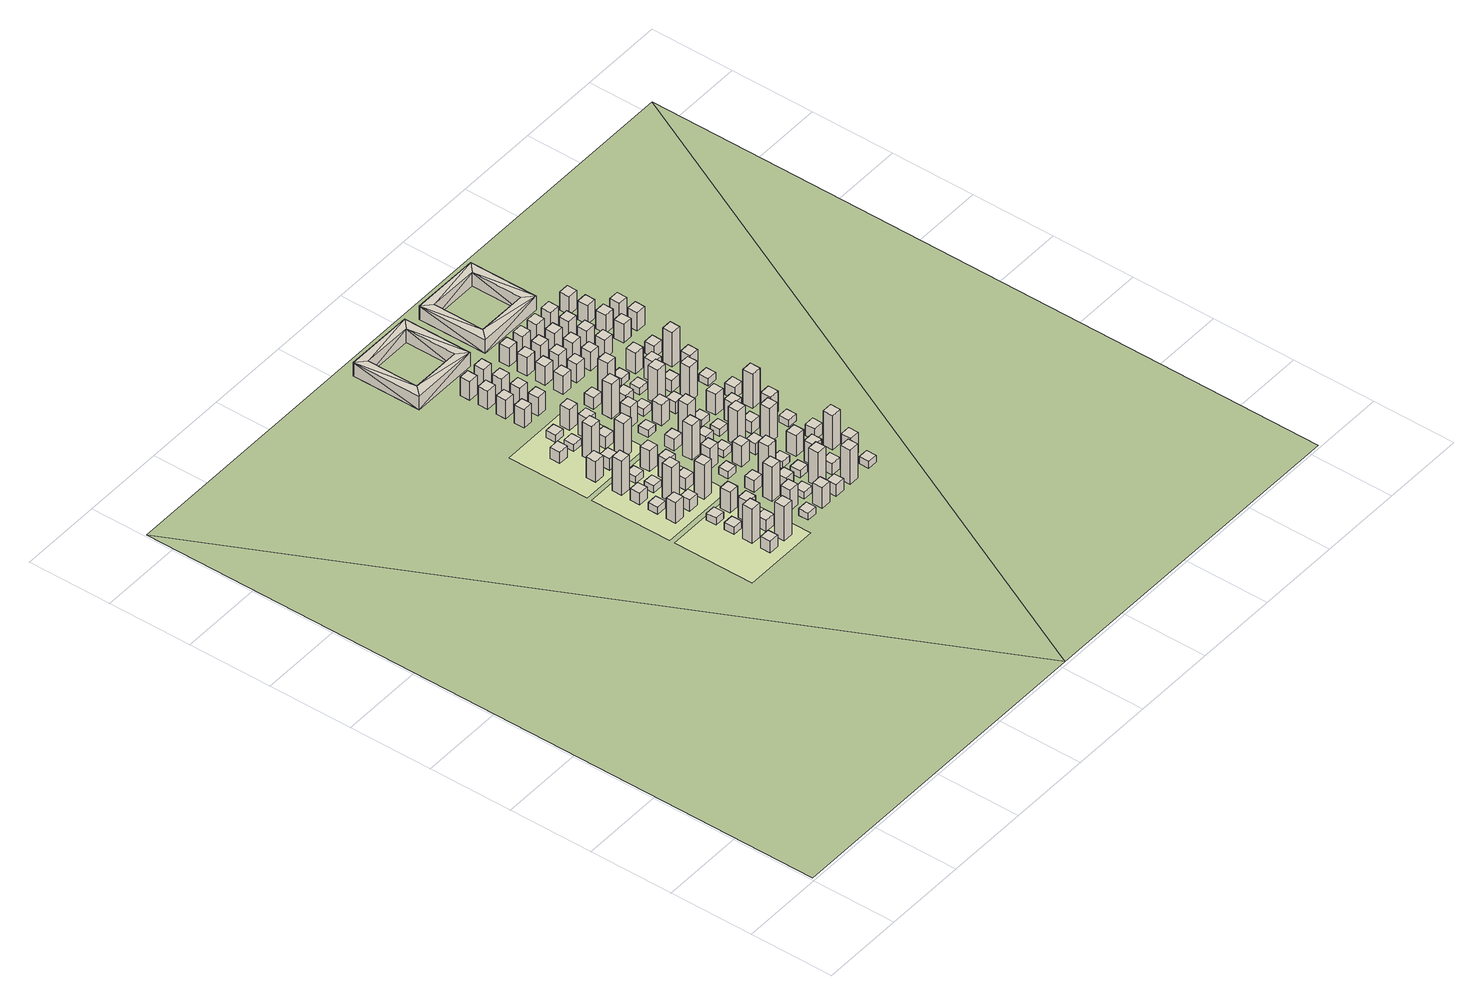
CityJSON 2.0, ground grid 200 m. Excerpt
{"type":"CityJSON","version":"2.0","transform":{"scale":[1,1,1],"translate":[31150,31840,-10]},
"CityObjects":{
"building1":{"type":"Building","geometry":[{"type":"Solid","lod":"1","boundaries":[[[[0,1,2,3]],[[2,1,4,5]],[[6,7,0,3]],[[0,7,4,1]],[[6,5,4,7]],[[6,3,2,5]]]]}]},
"building2":{"type":"Building","geometry":[{"type":"Solid","lod":"1","boundaries":[[[[8,9,10,11]],[[12,13,10,9]],[[14,15,8,11]],[[8,15,12,9]],[[12,15,14,13]],[[14,11,10,13]]]]}]},
"building3":{"type":"Building","geometry":[{"type":"Solid","lod":"1","boundaries":[[[[16,17,18,19]],[[18,17,20,21]],[[22,23,16,19]],[[16,23,20,17]],[[22,21,20,23]],[[22,19,18,21]]]]}]},
"building4":{"type":"Building","geometry":[{"type":"Solid","lod":"1","boundaries":[[[[24,25,26,27]],[[28,29,26,25]],[[30,31,24,27]],[[24,31,28,25]],[[28,31,30,29]],[[30,27,26,29]]]]}]},
"building5":{"type":"Building","geometry":[{"type":"Solid","lod":"1","boundaries":[[[[32,33,34,35]],[[36,37,34,33]],[[38,39,32,35]],[[32,39,36,33]],[[36,39,38,37]],[[38,35,34,37]]]]}]},
"building6":{"type":"Building","geometry":[{"type":"Solid","lod":"1","boundaries":[[[[40,41,42,43]],[[44,45,42,41]],[[46,47,40,43]],[[40,47,44,41]],[[44,47,46,45]],[[46,43,42,45]]]]}]},
"building7":{"type":"Building","geometry":[{"type":"Solid","lod":"1","boundaries":[[[[48,49,50,51]],[[50,49,52,53]],[[54,55,48,51]],[[48,55,52,49]],[[54,53,52,55]],[[54,51,50,53]]]]}]},
"building8":{"type":"Building","geometry":[{"type":"Solid","lod":"1","boundaries":[[[[56,57,58,59]],[[60,61,58,57]],[[62,63,56,59]],[[56,63,60,57]],[[60,63,62,61]],[[62,59,58,61]]]]}]},
"building9":{"type":"Building","geometry":[{"type":"Solid","lod":"1","boundaries":[[[[64,65,66,67]],[[68,69,66,65]],[[70,71,64,67]],[[64,71,68,65]],[[68,71,70,69]],[[70,67,66,69]]]]}]},
"building10":{"type":"Building","geometry":[{"type":"Solid","lod":"1","boundaries":[[[[72,73,74,75]],[[74,73,76,77]],[[78,79,72,75]],[[72,79,76,73]],[[78,77,76,79]],[[78,75,74,77]]]]}]},
"building11":{"type":"Building","geometry":[{"type":"Solid","lod":"1","boundaries":[[[[80,81,82,83]],[[82,81,84,85]],[[86,87,80,83]],[[80,87,84,81]],[[86,85,84,87]],[[86,83,82,85]]]]}]},
"building12":{"type":"Building","geometry":[{"type":"Solid","lod":"1","boundaries":[[[[88,89,90,91]],[[90,89,92,93]],[[94,95,88,91]],[[88,95,92,89]],[[94,93,92,95]],[[94,91,90,93]]]]}]},
"building13":{"type":"Building","geometry":[{"type":"Solid","lod":"1","boundaries":[[[[96,97,98,99]],[[100,101,98,97]],[[102,103,96,99]],[[96,103,100,97]],[[100,103,102,101]],[[102,99,98,101]]]]}]},
"building14":{"type":"Building","geometry":[{"type":"Solid","lod":"1","boundaries":[[[[104,105,106,107]],[[106,105,108,109]],[[110,111,104,107]],[[104,111,108,105]],[[110,109,108,111]],[[110,107,106,109]]]]}]},
"building15":{"type":"Building","geometry":[{"type":"Solid","lod":"1","boundaries":[[[[112,113,114,115]],[[114,113,116,117]],[[118,119,112,115]],[[112,119,116,113]],[[118,117,116,119]],[[118,115,114,117]]]]}]},
"building16":{"type":"Building","geometry":[{"type":"Solid","lod":"1","boundaries":[[[[120,121,122,123]],[[124,125,122,121]],[[126,127,120,123]],[[120,127,124,121]],[[124,127,126,125]],[[126,123,122,125]]]]}]},
"building17":{"type":"Building","geometry":[{"type":"Solid","lod":"1","boundaries":[[[[128,129,130,131]],[[132,133,130,129]],[[134,135,128,131]],[[128,135,132,129]],[[132,135,134,133]],[[134,131,130,133]]]]}]},
"building18":{"type":"Building","geometry":[{"type":"Solid","lod":"1","boundaries":[[[[136,137,138,139]],[[138,137,140,141]],[[142,143,136,139]],[[136,143,140,137]],[[142,141,140,143]],[[142,139,138,141]]]]}]},
"building19":{"type":"Building","geometry":[{"type":"Solid","lod":"1","boundaries":[[[[144,145,146,147]],[[148,149,146,145]],[[150,151,144,147]],[[144,151,148,145]],[[148,151,150,149]],[[150,147,146,149]]]]}]},
"building20":{"type":"Building","geometry":[{"type":"Solid","lod":"1","boundaries":[[[[152,153,154,155]],[[154,153,156,157]],[[158,159,152,155]],[[152,159,156,153]],[[158,157,156,159]],[[158,155,154,157]]]]}]},
"building21":{"type":"Building","geometry":[{"type":"Solid","lod":"1","boundaries":[[[[160,161,162,163]],[[162,161,164,165]],[[166,167,160,163]],[[160,167,164,161]],[[166,165,164,167]],[[166,163,162,165]]]]}]},
"building22":{"type":"Building","geometry":[{"type":"Solid","lod":"1","boundaries":[[[[168,169,170,171]],[[172,173,170,169]],[[174,175,168,171]],[[168,175,172,169]],[[172,175,174,173]],[[174,171,170,173]]]]}]},
"building23":{"type":"Building","geometry":[{"type":"Solid","lod":"1","boundaries":[[[[176,177,178,179]],[[178,177,180,181]],[[182,183,176,179]],[[176,183,180,177]],[[182,181,180,183]],[[182,179,178,181]]]]}]},
"building24":{"type":"Building","geometry":[{"type":"Solid","lod":"1","boundaries":[[[[184,185,186,187]],[[188,189,186,185]],[[190,191,184,187]],[[184,191,188,185]],[[188,191,190,189]],[[190,187,186,189]]]]}]},
"building25":{"type":"Building","geometry":[{"type":"Solid","lod":"1","boundaries":[[[[192,193,194,195]],[[194,193,196,197]],[[198,199,192,195]],[[192,199,196,193]],[[198,197,196,199]],[[198,195,194,197]]]]}]},
"building26":{"type":"Building","geometry":[{"type":"Solid","lod":"1","boundaries":[[[[200,201,202,203]],[[202,201,204,205]],[[206,207,200,203]],[[200,207,204,201]],[[206,205,204,207]],[[206,203,202,205]]]]}]},
"building27":{"type":"Building","geometry":[{"type":"Solid","lod":"1","boundaries":[[[[208,209,210,211]],[[212,213,210,209]],[[214,215,208,211]],[[208,215,212,209]],[[212,215,214,213]],[[214,211,210,213]]]]}]},
"building28":{"type":"Building","geometry":[{"type":"Solid","lod":"1","boundaries":[[[[216,217,218,219]],[[220,221,218,217]],[[222,223,216,219]],[[216,223,220,217]],[[220,223,222,221]],[[222,219,218,221]]]]}]},
"building29":{"type":"Building","geometry":[{"type":"Solid","lod":"1","boundaries":[[[[224,225,226,227]],[[228,229,226,225]],[[230,231,224,227]],[[224,231,228,225]],[[228,231,230,229]],[[230,227,226,229]]]]}]},
"building30":{"type":"Building","geometry":[{"type":"Solid","lod":"1","boundaries":[[[[232,233,234,235]],[[234,233,236,237]],[[238,239,232,235]],[[232,239,236,233]],[[238,237,236,239]],[[238,235,234,237]]]]}]},
"building31":{"type":"Building","geometry":[{"type":"Solid","lod":"1","boundaries":[[[[240,241,242,243]],[[244,245,242,241]],[[246,247,240,243]],[[240,247,244,241]],[[244,247,246,245]],[[246,243,242,245]]]]}]},
"building32":{"type":"Building","geometry":[{"type":"Solid","lod":"1","boundaries":[[[[248,249,250,251]],[[250,249,252,253]],[[254,255,248,251]],[[248,255,252,249]],[[254,253,252,255]],[[254,251,250,253]]]]}]},
"building33":{"type":"Building","geometry":[{"type":"Solid","lod":"1","boundaries":[[[[256,257,258,259]],[[258,257,260,261]],[[262,263,256,259]],[[256,263,260,257]],[[262,261,260,263]],[[262,259,258,261]]]]}]},
"building34":{"type":"Building","geometry":[{"type":"Solid","lod":"1","boundaries":[[[[264,265,266,267]],[[266,265,268,269]],[[270,271,264,267]],[[264,271,268,265]],[[270,269,268,271]],[[270,267,266,269]]]]}]},
"building35":{"type":"Building","geometry":[{"type":"Solid","lod":"1","boundaries":[[[[272,273,274,275]],[[276,277,274,273]],[[278,279,272,275]],[[272,279,276,273]],[[276,279,278,277]],[[278,275,274,277]]]]}]},
"building36":{"type":"Building","geometry":[{"type":"Solid","lod":"1","boundaries":[[[[280,281,282,283]],[[284,285,282,281]],[[286,287,280,283]],[[280,287,284,281]],[[284,287,286,285]],[[286,283,282,285]]]]}]},
"building37":{"type":"Building","geometry":[{"type":"Solid","lod":"1","boundaries":[[[[288,289,290,291]],[[290,289,292,293]],[[294,295,288,291]],[[288,295,292,289]],[[294,293,292,295]],[[294,291,290,293]]]]}]},
"building38":{"type":"Building","geometry":[{"type":"Solid","lod":"1","boundaries":[[[[296,297,298,299]],[[300,301,298,297]],[[302,303,296,299]],[[296,303,300,297]],[[300,303,302,301]],[[302,299,298,301]]]]}]},
"building39":{"type":"Building","geometry":[{"type":"Solid","lod":"1","boundaries":[[[[304,305,306,307]],[[306,305,308,309]],[[310,311,304,307]],[[304,311,308,305]],[[310,309,308,311]],[[310,307,306,309]]]]}]},
"building40":{"type":"Building","geometry":[{"type":"Solid","lod":"1","boundaries":[[[[312,313,314,315]],[[314,313,316,317]],[[318,319,312,315]],[[312,319,316,313]],[[318,317,316,319]],[[318,315,314,317]]]]}]},
"building41":{"type":"Building","geometry":[{"type":"Solid","lod":"1","boundaries":[[[[320,321,322,323]],[[322,321,324,325]],[[326,327,320,323]],[[320,327,324,321]],[[326,325,324,327]],[[326,323,322,325]]]]}]},
"building42":{"type":"Building","geometry":[{"type":"Solid","lod":"1","boundaries":[[[[328,329,330,331]],[[332,333,330,329]],[[334,335,328,331]],[[328,335,332,329]],[[332,335,334,333]],[[334,331,330,333]]]]}]},
"building43":{"type":"Building","geometry":[{"type":"Solid","lod":"1","boundaries":[[[[336,337,338,339]],[[340,341,338,337]],[[342,343,336,339]],[[336,343,340,337]],[[340,343,342,341]],[[342,339,338,341]]]]}]},
"building44":{"type":"Building","geometry":[{"type":"Solid","lod":"1","boundaries":[[[[344,345,346,347]],[[348,349,346,345]],[[350,351,344,347]],[[344,351,348,345]],[[348,351,350,349]],[[350,347,346,349]]]]}]},
"building45":{"type":"Building","geometry":[{"type":"Solid","lod":"1","boundaries":[[[[352,353,354,355]],[[354,353,356,357]],[[358,359,352,355]],[[352,359,356,353]],[[358,357,356,359]],[[358,355,354,357]]]]}]},
"building46":{"type":"Building","geometry":[{"type":"Solid","lod":"1","boundaries":[[[[360,361,362,363]],[[364,365,362,361]],[[366,367,360,363]],[[360,367,364,361]],[[364,367,366,365]],[[366,363,362,365]]]]}]},
"building47":{"type":"Building","geometry":[{"type":"Solid","lod":"1","boundaries":[[[[368,369,370,371]],[[370,369,372,373]],[[374,375,368,371]],[[368,375,372,369]],[[374,373,372,375]],[[374,371,370,373]]]]}]},
"building48":{"type":"Building","geometry":[{"type":"Solid","lod":"1","boundaries":[[[[376,377,378,379]],[[380,381,378,377]],[[382,383,376,379]],[[376,383,380,377]],[[380,383,382,381]],[[382,379,378,381]]]]}]},
"building49":{"type":"Building","geometry":[{"type":"Solid","lod":"1","boundaries":[[[[384,385,386,387]],[[388,389,386,385]],[[390,391,384,387]],[[384,391,388,385]],[[388,391,390,389]],[[390,387,386,389]]]]}]},
"building50":{"type":"Building","geometry":[{"type":"Solid","lod":"1","boundaries":[[[[392,393,394,395]],[[394,393,396,397]],[[398,399,392,395]],[[392,399,396,393]],[[398,397,396,399]],[[398,395,394,397]]]]}]},
"building51":{"type":"Building","geometry":[{"type":"Solid","lod":"1","boundaries":[[[[400,401,402,403]],[[402,401,404,405]],[[406,407,400,403]],[[400,407,404,401]],[[406,405,404,407]],[[406,403,402,405]]]]}]},
"building52":{"type":"Building","geometry":[{"type":"Solid","lod":"1","boundaries":[[[[408,409,410,411]],[[412,413,410,409]],[[414,415,408,411]],[[408,415,412,409]],[[412,415,414,413]],[[414,411,410,413]]]]}]},
"building53":{"type":"Building","geometry":[{"type":"Solid","lod":"1","boundaries":[[[[416,417,418,419]],[[420,421,418,417]],[[422,423,416,419]],[[416,423,420,417]],[[420,423,422,421]],[[422,419,418,421]]]]}]},
"building54":{"type":"Building","geometry":[{"type":"Solid","lod":"1","boundaries":[[[[424,425,426,427]],[[428,429,426,425]],[[430,431,424,427]],[[424,431,428,425]],[[428,431,430,429]],[[430,427,426,429]]]]}]},
"building55":{"type":"Building","geometry":[{"type":"Solid","lod":"1","boundaries":[[[[432,433,434]],[[435,434,433]],[[435,433,436]],[[437,435,436]],[[437,438,435]],[[437,439,438]],[[432,434,439]],[[437,432,439]],[[432,437,440]],[[440,437,441]],[[437,436,442]],[[437,442,441]],[[442,443,441]],[[442,444,443]],[[442,445,444]],[[445,440,444]],[[444,440,446]],[[447,446,440]],[[443,447,441]],[[447,440,441]],[[440,433,432]],[[440,445,433]],[[445,442,433]],[[433,442,436]],[[434,435,444]],[[444,435,443]],[[447,443,435]],[[446,447,439]],[[439,447,438]],[[447,435,438]],[[439,434,444]],[[439,444,446]]]]}]},
"building56":{"type":"Building","geometry":[{"type":"Solid","lod":"1","boundaries":[[[[448,449,450,451]],[[450,449,452,453]],[[454,455,448,451]],[[448,455,452,449]],[[454,453,452,455]],[[454,451,450,453]]]]}]},
"building57":{"type":"Building","geometry":[{"type":"Solid","lod":"1","boundaries":[[[[456,457,458,459]],[[460,461,458,457]],[[462,463,456,459]],[[456,463,460,457]],[[460,463,462,461]],[[462,459,458,461]]]]}]},
"building58":{"type":"Building","geometry":[{"type":"Solid","lod":"1","boundaries":[[[[464,465,466,467]],[[466,465,468,469]],[[470,471,464,467]],[[464,471,468,465]],[[470,469,468,471]],[[470,467,466,469]]]]}]},
"building59":{"type":"Building","geometry":[{"type":"Solid","lod":"1","boundaries":[[[[472,473,474,475]],[[474,473,476,477]],[[478,479,472,475]],[[472,479,476,473]],[[478,477,476,479]],[[478,475,474,477]]]]}]},
"building60":{"type":"Building","geometry":[{"type":"Solid","lod":"1","boundaries":[[[[480,481,482,483]],[[484,485,482,481]],[[486,487,480,483]],[[480,487,484,481]],[[484,487,486,485]],[[486,483,482,485]]]]}]},
"building61":{"type":"Building","geometry":[{"type":"Solid","lod":"1","boundaries":[[[[488,489,490,491]],[[490,489,492,493]],[[494,495,488,491]],[[488,495,492,489]],[[494,493,492,495]],[[494,491,490,493]]]]}]},
"building62":{"type":"Building","geometry":[{"type":"Solid","lod":"1","boundaries":[[[[496,497,498,499]],[[500,501,498,497]],[[502,503,496,499]],[[496,503,500,497]],[[500,503,502,501]],[[502,499,498,501]]]]}]},
"building63":{"type":"Building","geometry":[{"type":"Solid","lod":"1","boundaries":[[[[504,505,506,507]],[[508,509,506,505]],[[510,511,504,507]],[[504,511,508,505]],[[508,511,510,509]],[[510,507,506,509]]]]}]},
"building64":{"type":"Building","geometry":[{"type":"Solid","lod":"1","boundaries":[[[[512,513,514,515]],[[514,513,516,517]],[[518,519,512,515]],[[512,519,516,513]],[[518,517,516,519]],[[518,515,514,517]]]]}]},
"building65":{"type":"Building","geometry":[{"type":"Solid","lod":"1","boundaries":[[[[520,521,522,523]],[[522,521,524,525]],[[526,527,520,523]],[[520,527,524,521]],[[526,525,524,527]],[[526,523,522,525]]]]}]},
"building66":{"type":"Building","geometry":[{"type":"Solid","lod":"1","boundaries":[[[[528,529,530,531]],[[530,529,532,533]],[[534,535,528,531]],[[528,535,532,529]],[[534,533,532,535]],[[534,531,530,533]]]]}]},
"building67":{"type":"Building","geometry":[{"type":"Solid","lod":"1","boundaries":[[[[536,537,538,539]],[[538,537,540,541]],[[542,543,536,539]],[[536,543,540,537]],[[542,541,540,543]],[[542,539,538,541]]]]}]},
"building68":{"type":"Building","geometry":[{"type":"Solid","lod":"1","boundaries":[[[[544,545,546,547]],[[548,549,546,545]],[[550,551,544,547]],[[544,551,548,545]],[[548,551,550,549]],[[550,547,546,549]]]]}]},
"building69":{"type":"Building","geometry":[{"type":"Solid","lod":"1","boundaries":[[[[552,553,554,555]],[[554,553,556,557]],[[558,559,552,555]],[[552,559,556,553]],[[558,557,556,559]],[[558,555,554,557]]]]}]},
"building70":{"type":"Building","geometry":[{"type":"Solid","lod":"1","boundaries":[[[[560,561,562,563]],[[562,561,564,565]],[[566,567,560,563]],[[560,567,564,561]],[[566,565,564,567]],[[566,563,562,565]]]]}]},
"building71":{"type":"Building","geometry":[{"type":"Solid","lod":"1","boundaries":[[[[568,569,570,571]],[[572,573,570,569]],[[574,575,568,571]],[[568,575,572,569]],[[572,575,574,573]],[[574,571,570,573]]]]}]},
"building72":{"type":"Building","geometry":[{"type":"Solid","lod":"1","boundaries":[[[[576,577,578,579]],[[580,581,578,577]],[[582,583,576,579]],[[576,583,580,577]],[[580,583,582,581]],[[582,579,578,581]]]]}]},
"building73":{"type":"Building","geometry":[{"type":"Solid","lod":"1","boundaries":[[[[584,585,586,587]],[[588,589,586,585]],[[590,591,584,587]],[[584,591,588,585]],[[588,591,590,589]],[[590,587,586,589]]]]}]},
"building74":{"type":"Building","geometry":[{"type":"Solid","lod":"1","boundaries":[[[[592,593,594,595]],[[596,597,594,593]],[[598,599,592,595]],[[592,599,596,593]],[[596,599,598,597]],[[598,595,594,597]]]]}]},
"building75":{"type":"Building","geometry":[{"type":"Solid","lod":"1","boundaries":[[[[600,601,602,603]],[[602,601,604,605]],[[606,607,600,603]],[[600,607,604,601]],[[606,605,604,607]],[[606,603,602,605]]]]}]},
"building76":{"type":"Building","geometry":[{"type":"Solid","lod":"1","boundaries":[[[[608,609,610,611]],[[612,613,610,609]],[[614,615,608,611]],[[608,615,612,609]],[[612,615,614,613]],[[614,611,610,613]]]]}]},
"building77":{"type":"Building","geometry":[{"type":"Solid","lod":"1","boundaries":[[[[616,617,618,619]],[[620,621,618,617]],[[622,623,616,619]],[[616,623,620,617]],[[620,623,622,621]],[[622,619,618,621]]]]}]},
"building78":{"type":"Building","geometry":[{"type":"Solid","lod":"1","boundaries":[[[[624,625,626,627]],[[626,625,628,629]],[[630,631,624,627]],[[624,631,628,625]],[[630,629,628,631]],[[630,627,626,629]]]]}]},
"building79":{"type":"Building","geometry":[{"type":"Solid","lod":"1","boundaries":[[[[632,633,634,635]],[[636,637,634,633]],[[638,639,632,635]],[[632,639,636,633]],[[636,639,638,637]],[[638,635,634,637]]]]}]},
"building80":{"type":"Building","geometry":[{"type":"Solid","lod":"1","boundaries":[[[[640,641,642,643]],[[642,641,644,645]],[[646,647,640,643]],[[640,647,644,641]],[[646,645,644,647]],[[646,643,642,645]]]]}]},
"building81":{"type":"Building","geometry":[{"type":"Solid","lod":"1","boundaries":[[[[648,649,650,651]],[[650,649,652,653]],[[654,655,648,651]],[[648,655,652,649]],[[654,653,652,655]],[[654,651,650,653]]]]}]},
"building82":{"type":"Building","geometry":[{"type":"Solid","lod":"1","boundaries":[[[[656,657,658,659]],[[660,661,658,657]],[[662,663,656,659]],[[656,663,660,657]],[[660,663,662,661]],[[662,659,658,661]]]]}]},
"building83":{"type":"Building","geometry":[{"type":"Solid","lod":"1","boundaries":[[[[664,665,666,667]],[[666,665,668,669]],[[670,671,664,667]],[[664,671,668,665]],[[670,669,668,671]],[[670,667,666,669]]]]}]},
"building84":{"type":"Building","geometry":[{"type":"Solid","lod":"1","boundaries":[[[[672,673,674,675]],[[676,677,674,673]],[[678,679,672,675]],[[672,679,676,673]],[[676,679,678,677]],[[678,675,674,677]]]]}]},
"building85":{"type":"Building","geometry":[{"type":"Solid","lod":"1","boundaries":[[[[680,681,682,683]],[[682,681,684,685]],[[686,687,680,683]],[[680,687,684,681]],[[686,685,684,687]],[[686,683,682,685]]]]}]},
"building86":{"type":"Building","geometry":[{"type":"Solid","lod":"1","boundaries":[[[[688,689,690,691]],[[690,689,692,693]],[[694,695,688,691]],[[688,695,692,689]],[[694,693,692,695]],[[694,691,690,693]]]]}]},
"building87":{"type":"Building","geometry":[{"type":"Solid","lod":"1","boundaries":[[[[696,697,698,699]],[[700,701,698,697]],[[702,703,696,699]],[[696,703,700,697]],[[700,703,702,701]],[[702,699,698,701]]]]}]},
"building88":{"type":"Building","geometry":[{"type":"Solid","lod":"1","boundaries":[[[[704,705,706,707]],[[706,705,708,709]],[[710,711,704,707]],[[704,711,708,705]],[[710,709,708,711]],[[710,707,706,709]]]]}]},
"building89":{"type":"Building","geometry":[{"type":"Solid","lod":"1","boundaries":[[[[712,713,714,715]],[[714,713,716,717]],[[718,719,712,715]],[[712,719,716,713]],[[718,717,716,719]],[[718,715,714,717]]]]}]},
"building90":{"type":"Building","geometry":[{"type":"Solid","lod":"1","boundaries":[[[[720,721,722,723]],[[722,721,724,725]],[[726,727,720,723]],[[720,727,724,721]],[[726,725,724,727]],[[726,723,722,725]]]]}]},
"building91":{"type":"Building","geometry":[{"type":"Solid","lod":"1","boundaries":[[[[728,729,730,731]],[[732,733,730,729]],[[734,735,728,731]],[[728,735,732,729]],[[732,735,734,733]],[[734,731,730,733]]]]}]},
"building92":{"type":"Building","geometry":[{"type":"Solid","lod":"1","boundaries":[[[[736,737,738,739]],[[740,741,738,737]],[[742,743,736,739]],[[736,743,740,737]],[[740,743,742,741]],[[742,739,738,741]]]]}]},
"building93":{"type":"Building","geometry":[{"type":"Solid","lod":"1","boundaries":[[[[744,745,746,747]],[[748,749,746,745]],[[750,751,744,747]],[[744,751,748,745]],[[748,751,750,749]],[[750,747,746,749]]]]}]},
"building94":{"type":"Building","geometry":[{"type":"Solid","lod":"1","boundaries":[[[[752,753,754,755]],[[754,753,756,757]],[[758,759,752,755]],[[752,759,756,753]],[[758,757,756,759]],[[758,755,754,757]]]]}]},
"building95":{"type":"Building","geometry":[{"type":"Solid","lod":"1","boundaries":[[[[760,761,762,763]],[[764,765,762,761]],[[766,767,760,763]],[[760,767,764,761]],[[764,767,766,765]],[[766,763,762,765]]]]}]},
"building96":{"type":"Building","geometry":[{"type":"Solid","lod":"1","boundaries":[[[[768,769,770,771]],[[772,773,770,769]],[[774,775,768,771]],[[768,775,772,769]],[[772,775,774,773]],[[774,771,770,773]]]]}]},
"building97":{"type":"Building","geometry":[{"type":"Solid","lod":"1","boundaries":[[[[776,777,778,779]],[[780,781,778,777]],[[782,783,776,779]],[[776,783,780,777]],[[780,783,782,781]],[[782,779,778,781]]]]}]},
"building98":{"type":"Building","geometry":[{"type":"Solid","lod":"1","boundaries":[[[[784,785,786,787]],[[786,785,788,789]],[[790,791,784,787]],[[784,791,788,785]],[[790,789,788,791]],[[790,787,786,789]]]]}]},
"building99":{"type":"Building","geometry":[{"type":"Solid","lod":"1","boundaries":[[[[792,793,794,795]],[[794,793,796,797]],[[798,799,792,795]],[[792,799,796,793]],[[798,797,796,799]],[[798,795,794,797]]]]}]},
"building100":{"type":"Building","geometry":[{"type":"Solid","lod":"1","boundaries":[[[[800,801,802,803]],[[802,801,804,805]],[[806,807,800,803]],[[800,807,804,801]],[[806,805,804,807]],[[806,803,802,805]]]]}]},
"building101":{"type":"Building","geometry":[{"type":"Solid","lod":"1","boundaries":[[[[808,809,810,811]],[[812,813,810,809]],[[814,815,808,811]],[[808,815,812,809]],[[812,815,814,813]],[[814,811,810,813]]]]}]},
"building102":{"type":"Building","geometry":[{"type":"Solid","lod":"1","boundaries":[[[[816,817,818,819]],[[818,817,820,821]],[[822,823,816,819]],[[816,823,820,817]],[[822,821,820,823]],[[822,819,818,821]]]]}]},
"building103":{"type":"Building","geometry":[{"type":"Solid","lod":"1","boundaries":[[[[824,825,826,827]],[[828,829,826,825]],[[830,831,824,827]],[[824,831,828,825]],[[828,831,830,829]],[[830,827,826,829]]]]}]},
"building104":{"type":"Building","geometry":[{"type":"Solid","lod":"1","boundaries":[[[[832,833,834,835]],[[834,833,836,837]],[[838,839,832,835]],[[832,839,836,833]],[[838,837,836,839]],[[838,835,834,837]]]]}]},
"building105":{"type":"Building","geometry":[{"type":"Solid","lod":"1","boundaries":[[[[840,841,842,843]],[[842,841,844,845]],[[846,847,840,843]],[[840,847,844,841]],[[846,845,844,847]],[[846,843,842,845]]]]}]},
"building106":{"type":"Building","geometry":[{"type":"Solid","lod":"1","boundaries":[[[[848,849,850,851]],[[852,853,850,849]],[[854,855,848,851]],[[848,855,852,849]],[[852,855,854,853]],[[854,851,850,853]]]]}]},
"building107":{"type":"Building","geometry":[{"type":"Solid","lod":"1","boundaries":[[[[856,857,858,859]],[[860,861,858,857]],[[862,863,856,859]],[[856,863,860,857]],[[860,863,862,861]],[[862,859,858,861]]]]}]},
"building108":{"type":"Building","geometry":[{"type":"Solid","lod":"1","boundaries":[[[[864,865,866,867]],[[868,869,866,865]],[[870,871,864,867]],[[864,871,868,865]],[[868,871,870,869]],[[870,867,866,869]]]]}]},
"building109":{"type":"Building","geometry":[{"type":"Solid","lod":"1","boundaries":[[[[872,873,874,875]],[[876,877,874,873]],[[878,879,872,875]],[[872,879,876,873]],[[876,879,878,877]],[[878,875,874,877]]]]}]},
"building110":{"type":"Building","geometry":[{"type":"Solid","lod":"1","boundaries":[[[[880,881,882,883]],[[882,881,884,885]],[[886,887,880,883]],[[880,887,884,881]],[[886,885,884,887]],[[886,883,882,885]]]]}]},
"building111":{"type":"Building","geometry":[{"type":"Solid","lod":"1","boundaries":[[[[888,889,890,891]],[[890,889,892,893]],[[894,895,888,891]],[[888,895,892,889]],[[894,893,892,895]],[[894,891,890,893]]]]}]},
"building112":{"type":"Building","geometry":[{"type":"Solid","lod":"1","boundaries":[[[[896,897,898]],[[899,898,897]],[[899,897,900]],[[901,899,900]],[[901,902,899]],[[901,903,902]],[[896,898,903]],[[901,896,903]],[[896,901,904]],[[904,901,905]],[[901,900,906]],[[901,906,905]],[[906,907,905]],[[906,908,907]],[[906,909,908]],[[909,904,908]],[[908,904,910]],[[911,910,904]],[[907,911,905]],[[911,904,905]],[[904,897,896]],[[904,909,897]],[[909,906,897]],[[897,906,900]],[[898,899,908]],[[908,899,907]],[[911,907,899]],[[910,911,903]],[[903,911,902]],[[911,899,902]],[[903,898,908]],[[903,908,910]]]]}]},
"building113":{"type":"Building","geometry":[{"type":"Solid","lod":"1","boundaries":[[[[912,913,914,915]],[[916,917,914,913]],[[918,919,912,915]],[[912,919,916,913]],[[916,919,918,917]],[[918,915,914,917]]]]}]},
"building114":{"type":"Building","geometry":[{"type":"Solid","lod":"1","boundaries":[[[[920,921,922,923]],[[922,921,924,925]],[[926,927,920,923]],[[920,927,924,921]],[[926,925,924,927]],[[926,923,922,925]]]]}]},
"building115":{"type":"Building","geometry":[{"type":"Solid","lod":"1","boundaries":[[[[928,929,930,931]],[[930,929,932,933]],[[934,935,928,931]],[[928,935,932,929]],[[934,933,932,935]],[[934,931,930,933]]]]}]},
"building116":{"type":"Building","geometry":[{"type":"Solid","lod":"1","boundaries":[[[[936,937,938,939]],[[938,937,940,941]],[[942,943,936,939]],[[936,943,940,937]],[[942,941,940,943]],[[942,939,938,941]]]]}]},
"building117":{"type":"Building","geometry":[{"type":"Solid","lod":"1","boundaries":[[[[944,945,946,947]],[[948,949,946,945]],[[950,951,944,947]],[[944,951,948,945]],[[948,951,950,949]],[[950,947,946,949]]]]}]},
"building118":{"type":"Building","geometry":[{"type":"Solid","lod":"1","boundaries":[[[[952,953,954,955]],[[954,953,956,957]],[[958,959,952,955]],[[952,959,956,953]],[[958,957,956,959]],[[958,955,954,957]]]]}]},
"building119":{"type":"Building","geometry":[{"type":"Solid","lod":"1","boundaries":[[[[960,961,962,963]],[[964,965,962,961]],[[966,967,960,963]],[[960,967,964,961]],[[964,967,966,965]],[[966,963,962,965]]]]}]},
"building120":{"type":"Building","geometry":[{"type":"Solid","lod":"1","boundaries":[[[[968,969,970,971]],[[970,969,972,973]],[[974,975,968,971]],[[968,975,972,969]],[[974,973,972,975]],[[974,971,970,973]]]]}]},
"building121":{"type":"Building","geometry":[{"type":"Solid","lod":"1","boundaries":[[[[976,977,978,979]],[[978,977,980,981]],[[982,983,976,979]],[[976,983,980,977]],[[982,981,980,983]],[[982,979,978,981]]]]}]},
"building122":{"type":"Building","geometry":[{"type":"Solid","lod":"1","boundaries":[[[[984,985,986,987]],[[988,989,986,985]],[[990,991,984,987]],[[984,991,988,985]],[[988,991,990,989]],[[990,987,986,989]]]]}]},
"landuse1":{"type":"LandUse","geometry":[{"type":"MultiSurface","lod":"1","boundaries":[[[992,993,994,995]]]}]},
"landuse2":{"type":"LandUse","geometry":[{"type":"MultiSurface","lod":"1","boundaries":[[[996,997,998,999]]]}]},
"landuse3":{"type":"LandUse","geometry":[{"type":"MultiSurface","lod":"1","boundaries":[[[1000,1001,1002,1003]]]}]},
"terrain1":{"type":"TINRelief","attributes":{"name":"ground","lod":1},"geometry":[{"type":"CompositeSurface","lod":"1","boundaries":[[[1004,1005,1006]],[[1006,1007,1008]],[[1005,1007,1006]]]}]},
"landuse4":{"type":"LandUse","geometry":[{"type":"MultiSurface","lod":"1","boundaries":[[[1009,1010,1011,1012]]]}]},
"landuse5":{"type":"LandUse","attributes":{"name":"luse3"},"geometry":[{"type":"MultiSurface","lod":"1","boundaries":[[[1013,1014,1015,1016]]]}]},
"landuse6":{"type":"LandUse","geometry":[{"type":"MultiSurface","lod":"1","boundaries":[[[1017,1018,1019,1020]]]}]},
"landuse7":{"type":"LandUse","attributes":{"name":"luse4"},"geometry":[{"type":"MultiSurface","lod":"1","boundaries":[[[1021,1022,1023,1024]]]}]},
"landuse8":{"type":"LandUse","geometry":[{"type":"MultiSurface","lod":"1","boundaries":[[[1025,1026,1027,1028]]]}]},
"landuse9":{"type":"LandUse","geometry":[{"type":"MultiSurface","lod":"1","boundaries":[[[1029,1030,1031,1032]]]}]},
"landuse10":{"type":"LandUse","geometry":[{"type":"MultiSurface","lod":"1","boundaries":[[[1033,1034,1035,1036]]]}]}
},
"vertices":[
[717,688,40],[717,688,10],[717,664,10],[717,664,40],[741,688,10],[741,664,10],[741,664,40],[741,688,40],
[717,733,100],[717,733,10],[717,709,10],[717,709,100],[741,733,10],[741,709,10],[741,709,100],[741,733,100],
[672,888,64],[672,888,10],[672,864,10],[672,864,64],[696,888,10],[696,864,10],[696,864,64],[696,888,64],
[717,778,28],[717,778,10],[717,754,10],[717,754,28],[741,778,10],[741,754,10],[741,754,28],[741,778,28],
[672,933,28],[672,933,10],[672,909,10],[672,909,28],[696,933,10],[696,909,10],[696,909,28],[696,933,28],
[717,823,28],[717,823,10],[717,799,10],[717,799,28],[741,823,10],[741,799,10],[741,799,28],[741,823,28],
[672,978,40],[672,978,10],[672,954,10],[672,954,40],[696,978,10],[696,954,10],[696,954,40],[696,978,40],
[762,688,100],[762,688,10],[762,664,10],[762,664,100],[786,688,10],[786,664,10],[786,664,100],[786,688,100],
[672,1023,100],[672,1023,10],[672,999,10],[672,999,100],[696,1023,10],[696,999,10],[696,999,100],[696,1023,100],
[762,733,40],[762,733,10],[762,709,10],[762,709,40],[786,733,10],[786,709,10],[786,709,40],[786,733,40],
[717,888,40],[717,888,10],[717,864,10],[717,864,40],[741,888,10],[741,864,10],[741,864,40],[741,888,40],
[762,778,64],[762,778,10],[762,754,10],[762,754,64],[786,778,10],[786,754,10],[786,754,64],[786,778,64],
[717,933,100],[717,933,10],[717,909,10],[717,909,100],[741,933,10],[741,909,10],[741,909,100],[741,933,100],
[672,1088,64],[672,1088,10],[672,1064,10],[672,1064,64],[696,1088,10],[696,1064,10],[696,1064,64],[696,1088,64],
[762,823,64],[762,823,10],[762,799,10],[762,799,64],[786,823,10],[786,799,10],[786,799,64],[786,823,64],
[717,978,28],[717,978,10],[717,954,10],[717,954,28],[741,978,10],[741,954,10],[741,954,28],[741,978,28],
[717,1023,28],[717,1023,10],[717,999,10],[717,999,28],[741,1023,10],[741,999,10],[741,999,28],[741,1023,28],
[672,1178,40],[672,1178,10],[672,1154,10],[672,1154,40],[696,1178,10],[696,1154,10],[696,1154,40],[696,1178,40],
[762,888,100],[762,888,10],[762,864,10],[762,864,100],[786,888,10],[786,864,10],[786,864,100],[786,888,100],
[762,933,40],[762,933,10],[762,909,10],[762,909,40],[786,933,10],[786,909,10],[786,909,40],[786,933,40],
[717,1088,40],[717,1088,10],[717,1064,10],[717,1064,40],[741,1088,10],[741,1064,10],[741,1064,40],[741,1088,40],
[840,688,28],[840,688,10],[840,664,10],[840,664,28],[864,688,10],[864,664,10],[864,664,28],[864,688,28],
[762,978,64],[762,978,10],[762,954,10],[762,954,64],[786,978,10],[786,954,10],[786,954,64],[786,978,64],
[717,1133,100],[717,1133,10],[717,1109,10],[717,1109,100],[741,1133,10],[741,1109,10],[741,1109,100],[741,1133,100],
[840,733,64],[840,733,10],[840,709,10],[840,709,64],[864,733,10],[864,709,10],[864,709,64],[864,733,64],
[762,1023,64],[762,1023,10],[762,999,10],[762,999,64],[786,1023,10],[786,999,10],[786,999,64],[786,1023,64],
[717,1178,28],[717,1178,10],[717,1154,10],[717,1154,28],[741,1178,10],[741,1154,10],[741,1154,28],[741,1178,28],
[840,778,100],[840,778,10],[840,754,10],[840,754,100],[864,778,10],[864,754,10],[864,754,100],[864,778,100],
[717,1223,28],[717,1223,10],[717,1199,10],[717,1199,28],[741,1223,10],[741,1199,10],[741,1199,28],[741,1223,28],
[840,823,40],[840,823,10],[840,799,10],[840,799,40],[864,823,10],[864,799,10],[864,799,40],[864,823,40],
[762,1088,100],[762,1088,10],[762,1064,10],[762,1064,100],[786,1088,10],[786,1064,10],[786,1064,100],[786,1088,100],
[884,688,64],[884,688,10],[884,664,10],[884,664,64],[908,688,10],[908,664,10],[908,664,64],[908,688,64],
[762,1133,40],[762,1133,10],[762,1109,10],[762,1109,40],[786,1133,10],[786,1109,10],[786,1109,40],[786,1133,40],
[712,1298,58],[712,1298,10],[712,1274,10],[712,1274,58],[736,1298,10],[736,1274,10],[736,1274,58],[736,1298,58],
[884,733,28],[884,733,10],[884,709,10],[884,709,28],[908,733,10],[908,709,10],[908,709,28],[908,733,28],
[840,888,28],[840,888,10],[840,864,10],[840,864,28],[864,888,10],[864,864,10],[864,864,28],[864,888,28],
[762,1178,64],[762,1178,10],[762,1154,10],[762,1154,64],[786,1178,10],[786,1154,10],[786,1154,64],[786,1178,64],
[712,1343,58],[712,1343,10],[712,1319,10],[712,1319,58],[736,1343,10],[736,1319,10],[736,1319,58],[736,1343,58],
[884,778,40],[884,778,10],[884,754,10],[884,754,40],[908,778,10],[908,754,10],[908,754,40],[908,778,40],
[840,933,64],[840,933,10],[840,909,10],[840,909,64],[864,933,10],[864,909,10],[864,909,64],[864,933,64],
[762,1223,64],[762,1223,10],[762,1199,10],[762,1199,64],[786,1223,10],[786,1199,10],[786,1199,64],[786,1223,64],
[712,1388,58],[712,1388,10],[712,1364,10],[712,1364,58],[736,1388,10],[736,1364,10],[736,1364,58],[736,1388,58],
[884,823,100],[884,823,10],[884,799,10],[884,799,100],[908,823,10],[908,799,10],[908,799,100],[908,823,100],
[840,978,100],[840,978,10],[840,954,10],[840,954,100],[864,978,10],[864,954,10],[864,954,100],[864,978,100],
[929,688,40],[929,688,10],[929,664,10],[929,664,40],[953,688,10],[953,664,10],[953,664,40],[953,688,40],
[712,1433,58],[712,1433,10],[712,1409,10],[712,1409,58],[736,1433,10],[736,1409,10],[736,1409,58],[736,1433,58],
[840,1023,40],[840,1023,10],[840,999,10],[840,999,40],[864,1023,10],[864,999,10],[864,999,40],[864,1023,40],
[757,1298,58],[757,1298,10],[757,1274,10],[757,1274,58],[781,1298,10],[781,1274,10],[781,1274,58],[781,1298,58],
[929,733,100],[929,733,10],[929,709,10],[929,709,100],[953,733,10],[953,709,10],[953,709,100],[953,733,100],
[884,888,64],[884,888,10],[884,864,10],[884,864,64],[908,888,10],[908,864,10],[908,864,64],[908,888,64],
[757,1343,58],[757,1343,10],[757,1319,10],[757,1319,58],[781,1343,10],[781,1319,10],[781,1319,58],[781,1343,58],
[929,778,28],[929,778,10],[929,754,10],[929,754,28],[953,778,10],[953,754,10],[953,754,28],[953,778,28],
[884,933,28],[884,933,10],[884,909,10],[884,909,28],[908,933,10],[908,909,10],[908,909,28],[908,933,28],
[840,1088,28],[840,1088,10],[840,1064,10],[840,1064,28],[864,1088,10],[864,1064,10],[864,1064,28],[864,1088,28],
[792,1470,10],[628,1470,10],[649,1492,10],[649,1613,10],[628,1634,10],[792,1634,10],[770,1613,10],[770,1492,10],[792,1470,46],[792,1634,46],[628,1634,46],[649,1613,46],[649,1492,46],[628,1470,46],[770,1492,46],[770,1613,46],
[757,1388,58],[757,1388,10],[757,1364,10],[757,1364,58],[781,1388,10],[781,1364,10],[781,1364,58],[781,1388,58],
[929,823,28],[929,823,10],[929,799,10],[929,799,28],[953,823,10],[953,799,10],[953,799,28],[953,823,28],
[884,978,40],[884,978,10],[884,954,10],[884,954,40],[908,978,10],[908,954,10],[908,954,40],[908,978,40],
[840,1133,64],[840,1133,10],[840,1109,10],[840,1109,64],[864,1133,10],[864,1109,10],[864,1109,64],[864,1133,64],
[974,688,100],[974,688,10],[974,664,10],[974,664,100],[998,688,10],[998,664,10],[998,664,100],[998,688,100],
[757,1433,58],[757,1433,10],[757,1409,10],[757,1409,58],[781,1433,10],[781,1409,10],[781,1409,58],[781,1433,58],
[884,1023,100],[884,1023,10],[884,999,10],[884,999,100],[908,1023,10],[908,999,10],[908,999,100],[908,1023,100],
[840,1178,100],[840,1178,10],[840,1154,10],[840,1154,100],[864,1178,10],[864,1154,10],[864,1154,100],[864,1178,100],
[974,733,40],[974,733,10],[974,709,10],[974,709,40],[998,733,10],[998,709,10],[998,709,40],[998,733,40],
[929,888,40],[929,888,10],[929,864,10],[929,864,40],[953,888,10],[953,864,10],[953,864,40],[953,888,40],
[840,1223,40],[840,1223,10],[840,1199,10],[840,1199,40],[864,1223,10],[864,1199,10],[864,1199,40],[864,1223,40],
[974,778,64],[974,778,10],[974,754,10],[974,754,64],[998,778,10],[998,754,10],[998,754,64],[998,778,64],
[929,933,100],[929,933,10],[929,909,10],[929,909,100],[953,933,10],[953,909,10],[953,909,100],[953,933,100],
[884,1088,64],[884,1088,10],[884,1064,10],[884,1064,64],[908,1088,10],[908,1064,10],[908,1064,64],[908,1088,64],
[974,823,64],[974,823,10],[974,799,10],[974,799,64],[998,823,10],[998,799,10],[998,799,64],[998,823,64],
[929,978,28],[929,978,10],[929,954,10],[929,954,28],[953,978,10],[953,954,10],[953,954,28],[953,978,28],
[884,1133,28],[884,1133,10],[884,1109,10],[884,1109,28],[908,1133,10],[908,1109,10],[908,1109,28],[908,1133,28],
[838,1298,58],[838,1298,10],[838,1274,10],[838,1274,58],[862,1298,10],[862,1274,10],[862,1274,58],[862,1298,58],
[929,1023,28],[929,1023,10],[929,999,10],[929,999,28],[953,1023,10],[953,999,10],[953,999,28],[953,1023,28],
[884,1178,40],[884,1178,10],[884,1154,10],[884,1154,40],[908,1178,10],[908,1154,10],[908,1154,40],[908,1178,40],
[1034,688,28],[1034,688,10],[1034,664,10],[1034,664,28],[1058,688,10],[1058,664,10],[1058,664,28],[1058,688,28],
[974,888,100],[974,888,10],[974,864,10],[974,864,100],[998,888,10],[998,864,10],[998,864,100],[998,888,100],
[838,1343,58],[838,1343,10],[838,1319,10],[838,1319,58],[862,1343,10],[862,1319,10],[862,1319,58],[862,1343,58],
[884,1223,100],[884,1223,10],[884,1199,10],[884,1199,100],[908,1223,10],[908,1199,10],[908,1199,100],[908,1223,100],
[1034,733,64],[1034,733,10],[1034,709,10],[1034,709,64],[1058,733,10],[1058,709,10],[1058,709,64],[1058,733,64],
[974,933,40],[974,933,10],[974,909,10],[974,909,40],[998,933,10],[998,909,10],[998,909,40],[998,933,40],
[838,1388,58],[838,1388,10],[838,1364,10],[838,1364,58],[862,1388,10],[862,1364,10],[862,1364,58],[862,1388,58],
[929,1088,40],[929,1088,10],[929,1064,10],[929,1064,40],[953,1088,10],[953,1064,10],[953,1064,40],[953,1088,40],
[1034,778,100],[1034,778,10],[1034,754,10],[1034,754,100],[1058,778,10],[1058,754,10],[1058,754,100],[1058,778,100],
[974,978,64],[974,978,10],[974,954,10],[974,954,64],[998,978,10],[998,954,10],[998,954,64],[998,978,64],
[838,1433,58],[838,1433,10],[838,1409,10],[838,1409,58],[862,1433,10],[862,1409,10],[862,1409,58],[862,1433,58],
[929,1133,100],[929,1133,10],[929,1109,10],[929,1109,100],[953,1133,10],[953,1109,10],[953,1109,100],[953,1133,100],
[882,1298,58],[882,1298,10],[882,1274,10],[882,1274,58],[906,1298,10],[906,1274,10],[906,1274,58],[906,1298,58],
[1034,823,40],[1034,823,10],[1034,799,10],[1034,799,40],[1058,823,10],[1058,799,10],[1058,799,40],[1058,823,40],
[974,1023,64],[974,1023,10],[974,999,10],[974,999,64],[998,1023,10],[998,999,10],[998,999,64],[998,1023,64],
[929,1178,28],[929,1178,10],[929,1154,10],[929,1154,28],[953,1178,10],[953,1154,10],[953,1154,28],[953,1178,28],
[882,1343,58],[882,1343,10],[882,1319,10],[882,1319,58],[906,1343,10],[906,1319,10],[906,1319,58],[906,1343,58],
[929,1223,28],[929,1223,10],[929,1199,10],[929,1199,28],[953,1223,10],[953,1199,10],[953,1199,28],[953,1223,28],
[882,1388,58],[882,1388,10],[882,1364,10],[882,1364,58],[906,1388,10],[906,1364,10],[906,1364,58],[906,1388,58],
[1034,888,28],[1034,888,10],[1034,864,10],[1034,864,28],[1058,888,10],[1058,864,10],[1058,864,28],[1058,888,28],
[974,1088,100],[974,1088,10],[974,1064,10],[974,1064,100],[998,1088,10],[998,1064,10],[998,1064,100],[998,1088,100],
[882,1433,58],[882,1433,10],[882,1409,10],[882,1409,58],[906,1433,10],[906,1409,10],[906,1409,58],[906,1433,58],
[1034,933,64],[1034,933,10],[1034,909,10],[1034,909,64],[1058,933,10],[1058,909,10],[1058,909,64],[1058,933,64],
[974,1133,40],[974,1133,10],[974,1109,10],[974,1109,40],[998,1133,10],[998,1109,10],[998,1109,40],[998,1133,40],
[927,1298,58],[927,1298,10],[927,1274,10],[927,1274,58],[951,1298,10],[951,1274,10],[951,1274,58],[951,1298,58],
[1034,978,100],[1034,978,10],[1034,954,10],[1034,954,100],[1058,978,10],[1058,954,10],[1058,954,100],[1058,978,100],
[974,1178,64],[974,1178,10],[974,1154,10],[974,1154,64],[998,1178,10],[998,1154,10],[998,1154,64],[998,1178,64],
[927,1343,58],[927,1343,10],[927,1319,10],[927,1319,58],[951,1343,10],[951,1319,10],[951,1319,58],[951,1343,58],
[1034,1023,40],[1034,1023,10],[1034,999,10],[1034,999,40],[1058,1023,10],[1058,999,10],[1058,999,40],[1058,1023,40],
[974,1223,64],[974,1223,10],[974,1199,10],[974,1199,64],[998,1223,10],[998,1199,10],[998,1199,64],[998,1223,64],
[927,1388,58],[927,1388,10],[927,1364,10],[927,1364,58],[951,1388,10],[951,1364,10],[951,1364,58],[951,1388,58],
[927,1433,58],[927,1433,10],[927,1409,10],[927,1409,58],[951,1433,10],[951,1409,10],[951,1409,58],[951,1433,58],
[1034,1088,28],[1034,1088,10],[1034,1064,10],[1034,1064,28],[1058,1088,10],[1058,1064,10],[1058,1064,28],[1058,1088,28],
[972,1298,58],[972,1298,10],[972,1274,10],[972,1274,58],[996,1298,10],[996,1274,10],[996,1274,58],[996,1298,58],
[1034,1133,64],[1034,1133,10],[1034,1109,10],[1034,1109,64],[1058,1133,10],[1058,1109,10],[1058,1109,64],[1058,1133,64],
[972,1343,58],[972,1343,10],[972,1319,10],[972,1319,58],[996,1343,10],[996,1319,10],[996,1319,58],[996,1343,58],
[1004,1470,10],[840,1470,10],[861,1492,10],[861,1613,10],[840,1634,10],[1004,1634,10],[982,1613,10],[982,1492,10],[1004,1470,46],[1004,1634,46],[840,1634,46],[861,1613,46],[861,1492,46],[840,1470,46],[982,1492,46],[982,1613,46],
[1034,1178,100],[1034,1178,10],[1034,1154,10],[1034,1154,100],[1058,1178,10],[1058,1154,10],[1058,1154,100],[1058,1178,100],
[972,1388,58],[972,1388,10],[972,1364,10],[972,1364,58],[996,1388,10],[996,1364,10],[996,1364,58],[996,1388,58],
[1034,1223,40],[1034,1223,10],[1034,1199,10],[1034,1199,40],[1058,1223,10],[1058,1199,10],[1058,1199,40],[1058,1223,40],
[972,1433,58],[972,1433,10],[972,1409,10],[972,1409,58],[996,1433,10],[996,1409,10],[996,1409,58],[996,1433,58],
[1032,1298,58],[1032,1298,10],[1032,1274,10],[1032,1274,58],[1056,1298,10],[1056,1274,10],[1056,1274,58],[1056,1298,58],
[1032,1343,58],[1032,1343,10],[1032,1319,10],[1032,1319,58],[1056,1343,10],[1056,1319,10],[1056,1319,58],[1056,1343,58],
[1032,1388,58],[1032,1388,10],[1032,1364,10],[1032,1364,58],[1056,1388,10],[1056,1364,10],[1056,1364,58],[1056,1388,58],
[1032,1433,58],[1032,1433,10],[1032,1409,10],[1032,1409,58],[1056,1433,10],[1056,1409,10],[1056,1409,58],[1056,1433,58],
[1076,1298,58],[1076,1298,10],[1076,1274,10],[1076,1274,58],[1100,1298,10],[1100,1274,10],[1100,1274,58],[1100,1298,58],
[1076,1343,58],[1076,1343,10],[1076,1319,10],[1076,1319,58],[1100,1343,10],[1100,1319,10],[1100,1319,58],[1100,1343,58],
[813,637,10],[813,831,10],[625,831,10],[625,637,10],
[813,843,10],[813,1037,10],[625,1037,10],[625,843,10],
[813,1049,10],[813,1243,10],[625,1243,10],[625,1049,10],
[7,7,10],[7,1667,10],[819,7,10],[1631,1667,10],[1631,7,10],
[813,1255,10],[813,1449,10],[625,1449,10],[625,1255,10],
[1019,637,10],[1019,831,10],[825,831,10],[825,637,10],
[813,1461,10],[813,1655,10],[625,1655,10],[625,1461,10],
[1019,843,10],[1019,1037,10],[825,1037,10],[825,843,10],
[1019,1049,10],[1019,1243,10],[825,1243,10],[825,1049,10],
[1019,1255,10],[1019,1449,10],[825,1449,10],[825,1255,10],
[1019,1461,10],[1019,1655,10],[825,1655,10],[825,1461,10]
]}
